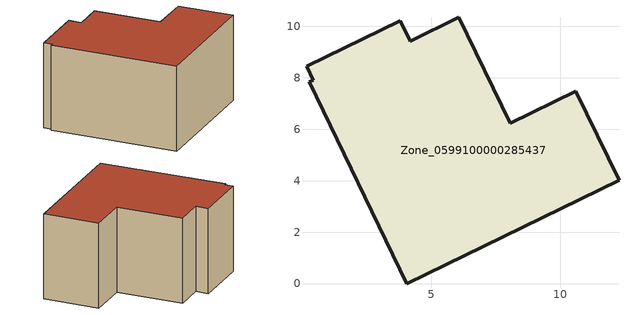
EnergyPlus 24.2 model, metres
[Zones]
Zone_0599100000285437
 floor ground (C_G): 8.07,6.23 10.62,7.47 12.29,4.02 4.04,0 0.26,7.84 0.41,7.9 0.14,8.44 3.79,10.22 4.17,9.42 6.07,10.35 z0
 wall outside (C_F): 4.04,0 12.29,4.02 10.62,7.47 8.07,6.23 6.07,10.35 4.17,9.42 3.79,10.22 0.14,8.44 0.41,7.9 0.26,7.84 4.04,0 z0:5.85
 roof outside (C_R): 3.79,10.22 0.14,8.44 0.41,7.9 0.26,7.84 4.04,0 12.29,4.02 10.62,7.47 8.07,6.23 6.07,10.35 4.17,9.42 z5.85
[BUILDING]
Pand.0599100000285437: North Axis=0; Terrain=City; Loads Convergence Tolerance Value=0.04; Temperature Convergence Tolerance Value=0.4; Solar Distribution=FullExterior; Maximum Number of Warmup Days=25; Minimum Number of Warmup Days=1
[Site:Location]
Rotterdam.The.Hague.AP_ZH_NLD Design_Conditions: Latitude=51.96; Longitude=4.45; Time Zone=1; Elevation=-4.5
[SITE:GROUNDTEMPERATURE:BUILDINGSURFACE]
18, 18, 18, 18, 18, 18, 18, 18, 18, 18, 18, 18
[MATERIAL] Thermal Absorptance=0.9; Solar Absorptance=0.7; Visible Absorptance=0.7
Name | Roughness | Thickness | Conductivity | Density | Specific Heat
G.TC.1946-1964 | MediumSmooth | 0.15 | 1 | 540 | 1210
F.TC.1946-1964 | Rough | 0.3 | 0.857143 | 1920 | 840
R.TC.1946-1964 | MediumRough | 0.2 | 0.235294 | 1500 | 1000
[CONSTRUCTION]
C_G: G.TC.1946-1964
C_F: F.TC.1946-1964
C_R: R.TC.1946-1964
[ZONE]
Zone_0599100000285437: Type=1; Multiplier=1; Ceiling Height=Autocalculate; Volume=Autocalculate; Floor Area=autocalculate; Part of Total Floor Area=Yes
[ZONEINFILTRATION:DESIGNFLOWRATE]
Infil_Zone_0599100000285437: Zone or ZoneList or Space or SpaceList=Zone_0599100000285437; Schedule=AlwaysOn; Design Flow Rate Calculation Method=Flow/Area; Flow Rate per Floor Area=0.003; Constant Term Coefficient=1; Temperature Term Coefficient=0; Velocity Term Coefficient=0; Velocity Squared Term Coefficient=0
[HVACTEMPLATE:ZONE:IDEALLOADSAIRSYSTEM]
Zone_0599100000285437: Maximum Heating Supply Air Temperature=50; Minimum Cooling Supply Air Temperature=13; Maximum Heating Supply Air Humidity Ratio=0.0156; Minimum Cooling Supply Air Humidity Ratio=0.0077; Heating Limit=NoLimit; Cooling Limit=NoLimit; Dehumidification Control Type=ConstantSensibleHeatRatio; Cooling Sensible Heat Ratio=0.7; Dehumidification Setpoint=60; Humidification Control Type=None; Humidification Setpoint=30; Outdoor Air Method=None; Outdoor Air Flow Rate per Person=0.00944; Outdoor Air Flow Rate per Zone Floor Area=0; Outdoor Air Flow Rate per Zone=0; Demand Controlled Ventilation Type=None; Outdoor Air Economizer Type=NoEconomizer; Heat Recovery Type=None; Sensible Heat Recovery Effectiveness=0.7; Latent Heat Recovery Effectiveness=0.65
[ZONECONTROL:THERMOSTAT]
ThermostatControl_Zone_0599100000285437: Zone or ZoneList=Zone_0599100000285437; Control Type Schedule=DualSetpointControlType; Control 1=Thermostat_Zone_0599100000285437; Temperature Difference Between Cutout And Setpoint=0
[THERMOSTATSETPOINT:DUALSETPOINT]
Thermostat_Zone_0599100000285437: Heating Setpoint Temperature Schedule=HeatingSetpoint_Zone_0599100000285437; Cooling Setpoint Temperature Schedule=CoolingSetpoint_Zone_0599100000285437
[SCHEDULE:COMPACT]
HeatingSetpoint_Zone_0599100000285437: Through: 12/31, For: AllDays, Until: 24:00, 21
CoolingSetpoint_Zone_0599100000285437: Through: 12/31, For: AllDays, Until: 24:00, 24
DualSetpointControlType: Through: 12/31, For: AllDays, Until: 24:00, 4
AlwaysOn: Through: 12/31, For: AllDays, Until: 24:00, 1
